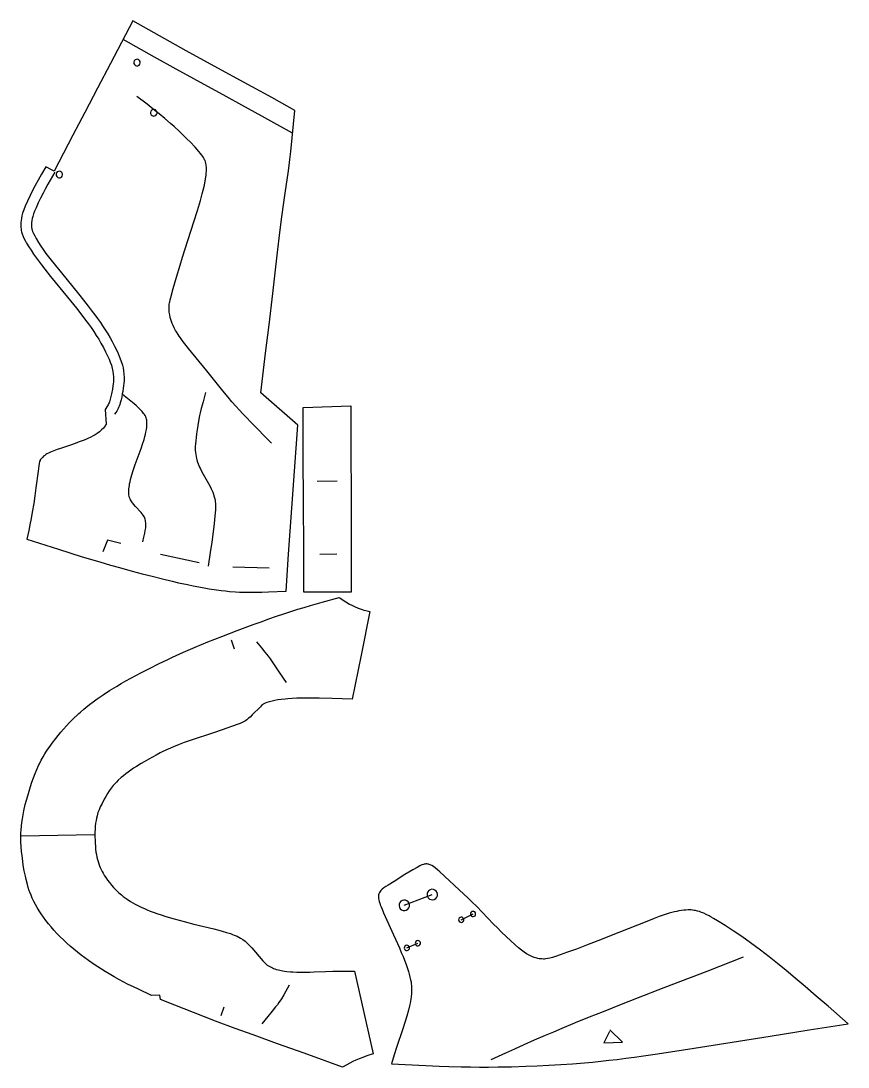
# Model space of a CAD drawing. Extents: x 1 to 315, y 1 to 916.
# Drawn here: x 1 to 315.4, y 1 to 398.5 of the extents above; entities that cross this region are included whole.
import ezdxf

# ---------------------------------------------------------------- set-up
doc = ezdxf.new("R2010")
doc.units = 0

msp = doc.modelspace()

# ---------------------------------------------------------------- linework, layer by layer
for points in [[(101.779686, 181.820313), (102.778122, 195.834061), (104.026245, 213.351242), (105.024689, 227.364914), (106.272812, 244.882111), (92.161484, 257.211792), (94.020157, 272.23233), (95.327736, 283.026093), (96.734451, 294.948364), (98.433205, 309.498596), (99.575783, 319.058899), (100.195625, 324.032715), (100.920235, 329.505554), (101.538826, 333.870148), (102.528824, 340.587341), (102.935699, 343.588806), (103.214684, 345.858521), (103.559685, 348.909302), (105.158981, 364.483032), (96.412964, 369.316956), (88.863358, 373.470062), (82.880157, 376.739594), (70.543434, 383.442566), (63.846638, 387.113678), (55.723591, 391.629303), (43.541641, 398.468506), (35.009922, 382.244751), (30.151327, 372.978821), (25.27914, 363.645233), (20.790468, 355.033112), (13.682265, 341.436096), (10.463672, 343.043427), (8.857578, 340.259766), (7.536094, 337.922028), (6.471719, 335.974609), (5.456406, 334.035767), (4.510859, 332.146393), (3.499766, 330.012878), (2.657734, 328.09906), (2.094844, 326.680603), (1.656953, 325.400848), (1.395312, 324.463043), (1.209922, 323.588654), (1.068672, 322.558899), (1.022812, 321.960938), (0.999766, 321.368195), (1.005156, 320.165619), (1.075781, 319.305145), (1.149219, 318.839844), (1.256562, 318.343109), (1.495234, 317.526398), (1.845859, 316.605774), (2.152031, 315.92453), (2.724062, 314.799988), (3.175937, 313.988281), (3.951484, 312.689911), (4.834375, 311.308105), (5.813437, 309.858887), (6.514375, 308.863281), (7.629844, 307.335846), (8.816875, 305.769836), (10.07164, 304.161072), (12.302656, 301.373505), (18.717344, 293.498108), (22.076717, 289.32843), (24.532734, 286.20047), (25.581015, 284.82373), (26.529375, 283.544922), (27.667421, 281.953674), (28.6975, 280.443756), (29.656717, 278.966705), (30.556328, 277.512421), (31.394531, 276.091156), (32.353046, 274.376648), (33.208828, 272.748047), (33.820076, 271.50351), (34.495781, 269.999451), (34.968281, 268.820923), (35.382187, 267.649689), (35.565235, 267.06015), (35.729454, 266.462799), (35.872421, 265.853668), (35.992107, 265.228729), (36.122498, 264.252899), (36.18742, 263.219055), (36.178982, 262.113983), (36.1325, 261.339355), (36.058514, 260.547272), (35.961639, 259.749908), (35.783905, 258.57077), (35.442108, 256.752258), (35.236015, 255.816238), (34.985859, 254.80867), (34.814686, 254.211945), (34.652733, 253.723511), (34.495937, 253.318588), (34.340076, 252.971954), (34.126404, 252.55835), (33.903282, 252.17218), (33.059765, 250.893661), (33.346718, 245.216949), (33.208359, 244.916473), (33.067032, 244.658035), (32.74992, 244.207565), (32.340076, 243.74585), (31.663671, 243.091949), (30.853983, 242.393982), (29.985937, 241.72319), (29.204687, 241.199448), (28.466249, 240.774765), (27.562889, 240.319916), (26.436014, 239.81163), (25.07836, 239.245697), (23.197968, 238.507263), (21.673124, 237.936249), (19.910313, 237.307175), (18.690155, 236.895065), (16.078827, 236.047409), (14.805547, 235.611404), (13.495078, 235.121948), (12.230781, 234.593201), (11.531875, 234.26413), (10.901796, 233.930618), (10.528281, 233.707809), (10.036094, 233.376083), (9.618437, 233.051712), (9.163125, 232.638824), (8.80625, 232.258896), (8.467969, 231.837646), (8.357344, 231.660782), (8.256328, 231.454834), (8.115781, 231.054993), (7.933125, 230.264923), (7.786016, 229.406799), (7.496328, 227.351242), (6.689375, 221.030228), (6.277344, 217.9814), (5.852109, 215.101944), (5.327656, 211.882339), (4.881094, 209.393982), (4.428281, 207.073273), (3.970859, 204.879456), (3.234062, 201.511169), (15.267265, 197.723114), (24.343281, 194.918671), (30.969843, 192.942657), (35.116405, 191.74765), (38.483124, 190.799911), (43.31242, 189.472961), (47.098282, 188.460312), (50.941013, 187.460068), (54.765469, 186.496643), (58.496407, 185.594604), (60.895153, 185.039291), (64.333672, 184.284134), (66.520699, 183.83226), (68.624687, 183.421555), (70.646561, 183.051483), (72.587265, 182.721878), (75.348511, 182.302887), (77.090935, 182.073349), (78.755859, 181.883194), (80.347496, 181.730774), (82.613281, 181.564758), (84.053513, 181.490936), (86.126091, 181.426163), (88.115776, 181.40625), (90.047104, 181.419144), (92.570702, 181.468201), (95.056404, 181.542267), (101.779686, 181.820313)], [(104.270699, 355.833191), (92.549919, 362.311462), (85.017342, 366.455231), (79.052422, 369.7146), (66.710938, 376.420227), (59.980312, 380.110077), (51.821873, 384.645233), (39.816719, 391.385223)], [(45.300388, 383.901154), (44.813984, 383.865082), (44.378437, 383.645538), (44.060078, 383.276001), (43.907341, 382.812897), (43.943516, 382.326477), (44.162968, 381.891022), (44.532497, 381.572571), (44.995701, 381.419922), (45.482109, 381.455994), (45.917656, 381.675537), (46.235935, 382.045074), (46.388672, 382.508209), (46.352577, 382.994598), (46.133045, 383.430084), (45.763592, 383.748505), (45.300388, 383.901154)], [(96.315155, 238.020386), (88.389061, 246.03038), (86.689293, 247.771317), (85.377495, 249.142654), (84.03109, 250.586243), (82.647812, 252.116394), (81.224922, 253.747498), (79.761948, 255.486954), (77.762497, 257.938354), (71.645546, 265.583344), (64.763435, 273.959137), (63.344452, 275.737793), (62.430389, 276.928589), (61.630936, 278.019135), (61.154919, 278.700928), (60.719841, 279.353821), (60.134998, 280.292664), (59.784451, 280.900604), (59.308201, 281.800385), (58.886951, 282.688965), (58.519218, 283.562805), (58.11031, 284.699066), (57.791485, 285.794373), (57.559765, 286.840302), (57.409138, 287.830383), (57.330547, 288.759674), (57.315388, 289.200317), (57.319687, 289.829437), (57.389999, 290.792114), (57.4757, 291.362976), (57.559219, 291.781403), (57.734138, 292.517578), (57.98156, 293.447021), (58.919609, 296.757507), (60.177422, 301.096954), (61.524296, 305.615692), (62.452419, 308.651093), (63.464451, 311.888275), (66.730858, 322.106934), (68.083595, 326.415161), (69.236252, 330.264679), (69.920464, 332.738831), (70.292419, 334.19397), (70.737808, 336.112732), (71.064217, 337.748047), (71.290154, 339.137329), (71.393906, 339.945313), (71.46656, 340.67157), (71.51281, 341.326569), (71.535156, 341.918121), (71.535156, 342.453186), (71.51461, 342.939056), (71.475151, 343.382813), (71.41851, 343.791473), (71.305153, 344.354431), (71.162811, 344.87851), (70.989372, 345.390686), (70.841095, 345.744446), (70.65258, 346.122345), (70.412109, 346.536804), (70.107658, 347.000061), (69.727417, 347.524445), (69.259377, 348.122345), (68.691559, 348.805847), (67.221016, 350.465698), (65.33297, 352.468262), (64.253983, 353.567566), (63.096718, 354.715942), (61.232811, 356.50351), (59.241795, 358.332245), (57.8582, 359.554138), (55.714607, 361.376617), (53.502655, 363.188202), (51.236954, 364.99115), (48.93203, 366.788025), (45.043438, 369.775238)], [(51.641403, 364.809906), (51.155079, 364.773651), (50.719532, 364.554291), (50.401173, 364.184753), (50.248436, 363.721466), (50.284607, 363.235229), (50.504063, 362.799591), (50.873592, 362.481323), (51.336796, 362.328522), (51.823124, 362.364594), (52.258671, 362.584137), (52.57703, 362.953674), (52.729763, 363.416931), (52.693672, 363.903198), (52.47414, 364.338806), (52.104607, 364.657104), (51.641403, 364.809906)], [(13.911094, 341.014771), (11.267656, 336.396179), (10.216093, 334.484985), (9.411562, 332.967346), (8.469531, 331.116638), (7.620781, 329.368347), (6.759219, 327.483429), (6.190625, 326.132568), (5.829453, 325.186096), (5.486719, 324.151306), (5.293359, 323.427643), (5.139453, 322.629517), (5.049219, 321.778656), (5.014453, 320.581726), (5.050937, 320.002411), (5.100703, 319.677887), (5.179843, 319.320862), (5.294531, 318.924438), (5.451094, 318.481476), (5.777734, 317.714752), (6.228672, 316.810944), (6.801719, 315.777802), (7.744141, 314.224457), (8.575859, 312.946228), (9.507265, 311.587097), (10.531562, 310.161163), (12.031094, 308.169373), (14.102656, 305.53006), (16.369843, 302.717804), (22.843046, 294.762878), (24.771563, 292.36618), (26.542109, 290.134125), (28.099844, 288.125549), (29.139452, 286.74881), (30.086952, 285.458832), (31.235312, 283.835693), (32.031483, 282.662415), (33.034843, 281.119293), (33.98, 279.593506), (34.86586, 278.09375), (35.691326, 276.628906), (36.63586, 274.859924), (37.321716, 273.491089), (37.946796, 272.144684), (38.37656, 271.138519), (38.644764, 270.464905), (39.13789, 269.101074), (39.361485, 268.405701), (39.566406, 267.697723), (39.832264, 266.606171), (40.039139, 265.470459), (40.176872, 264.281097), (40.23539, 263.028595), (40.206017, 261.706024), (40.140781, 260.79538), (40.045235, 259.875854), (39.924686, 258.959991), (39.70953, 257.620087), (39.551014, 256.767578), (39.304218, 255.58078), (39.062813, 254.54155), (38.764763, 253.407883), (38.555, 252.718201), (38.35289, 252.138824), (38.154453, 251.645157), (37.955936, 251.212891), (37.684998, 250.69249), (37.40625, 250.214447), (37.049923, 249.659134), (36.616249, 249.02562)], [(15.765625, 341.342651), (15.279219, 341.306549), (14.84375, 341.086945), (14.525391, 340.717499), (14.372656, 340.254303), (14.40875, 339.767975), (14.628281, 339.332489), (14.997734, 339.014069), (15.461016, 338.861328), (15.947266, 338.897491), (16.382813, 339.117035), (16.70125, 339.486481), (16.853985, 339.949677), (16.81789, 340.436005), (16.59828, 340.871552), (16.22875, 341.189911), (15.765625, 341.342651)], [(47.327888, 200.55452), (47.765858, 202.348511), (48.087421, 203.793198), (48.291172, 204.887177), (48.428204, 205.903748), (48.488907, 206.828674), (48.480312, 207.65921), (48.410858, 208.394455), (48.356094, 208.725861), (48.251873, 209.177338), (48.123123, 209.576401), (47.967342, 209.936325), (47.780857, 210.272736), (47.478123, 210.712341), (47.105156, 211.176239), (46.655701, 211.697968), (44.613045, 213.98172), (43.832031, 214.884293), (43.154922, 215.751633), (42.866951, 216.176407), (42.696873, 216.457489), (42.47789, 216.878113), (42.356171, 217.162491), (42.209061, 217.607178), (42.133904, 217.922501), (42.054531, 218.435928), (42.023201, 218.81218), (42.008595, 219.221161), (42.017185, 219.906403), (42.066326, 220.691238), (42.127422, 221.27655), (42.215469, 221.916321), (42.334061, 222.614441), (42.48711, 223.375), (42.678047, 224.202026), (42.910858, 225.099442), (43.18906, 226.071472), (43.691952, 227.664688), (44.475937, 229.951248), (46.67992, 235.999374), (47.278515, 237.693665), (47.837578, 239.414139), (48.167187, 240.583984), (48.36375, 241.400696), (48.529999, 242.207962), (48.712811, 243.294296), (48.81617, 244.097183), (48.886169, 244.870544), (48.918671, 245.597336), (48.909607, 246.260223), (48.855232, 246.844131), (48.792263, 247.191635), (48.656876, 247.665466), (48.470779, 248.10054), (48.232422, 248.51741), (47.940235, 248.93663), (47.592655, 249.378662), (47.040779, 250.022491), (46.559921, 250.544525), (46.020935, 251.097961), (45.423122, 251.681091), (44.766094, 252.291794), (44.049686, 252.928116), (42.187576, 254.492188), (39.570702, 256.595856)], [(71.216637, 257.253052), (70.223511, 253.748123), (69.551483, 251.196014), (69.175079, 249.62999), (68.938515, 248.567337), (68.506638, 246.394989), (68.221405, 244.755539), (67.971092, 243.147415), (67.757027, 241.607254), (67.58078, 240.171326), (67.443825, 238.876083), (67.34742, 237.746017), (67.291641, 236.758667), (67.276871, 235.879288), (67.289688, 235.336166), (67.343048, 234.560226), (67.437263, 233.800461), (67.572968, 233.023743), (67.753906, 232.215546), (67.902885, 231.65773), (68.173668, 230.790695), (68.388435, 230.191238), (68.632889, 229.573669), (68.908829, 228.93718), (69.218361, 228.281174), (69.561562, 227.605698), (70.322655, 226.215698), (72.297813, 222.773193), (72.802734, 221.826324), (73.362183, 220.664139), (73.597893, 220.124603), (73.903671, 219.364365), (74.159843, 218.660461), (74.375076, 218.009369), (74.712654, 216.835312), (74.835075, 216.24585), (74.896797, 215.819443), (74.956482, 215.093903), (74.972343, 214.531799), (74.957344, 213.535461), (74.919609, 212.748505), (74.732422, 210.359756), (74.434059, 207.510223), (74.052261, 204.378738), (73.521248, 200.486404), (72.939606, 196.55719), (72.123123, 191.289764)], [(108.548279, 181.40593), (108.487183, 197.000229), (108.410782, 216.493118), (108.349609, 232.087494), (108.273125, 251.58046), (126.45578, 252.241791), (126.468277, 236.500458), (126.483978, 216.823822), (126.496559, 201.082489), (126.512184, 181.40593), (108.548279, 181.40593)], [(121.266563, 223.576172), (113.571404, 223.449768)], [(38.948048, 199.884064), (33.910156, 201.243118), (32.136562, 196.797256)], [(68.697029, 192.591171), (54.089062, 195.789444)], [(121.090469, 195.913116), (114.673042, 195.785858)], [(95.340385, 190.504288), (81.61422, 190.877106)], [(123.290154, 1), (108.611794, 6.232734), (98.574997, 9.8325), (89.245155, 13.214531), (82.480545, 15.703984), (75.027885, 18.491718), (66.614449, 21.699297), (59.458672, 24.483906), (54.070625, 26.642187), (53.81242, 28.33), (50.609844, 28.246016), (45.641796, 30.555702), (43.74789, 31.466562), (41.824764, 32.419998), (39.864452, 33.427578), (38.533123, 34.134922), (36.499607, 35.254608), (35.12336, 36.041485), (33.034763, 37.283749), (31.629921, 38.154373), (30.218359, 39.059921), (28.8025, 40.000938), (26.676796, 41.480625), (25.262421, 42.51289), (23.856092, 43.579529), (22.463282, 44.677422), (21.089687, 45.803593), (19.74078, 46.954998), (18.422266, 48.128513), (17.139687, 49.321327), (15.898593, 50.530312), (14.704609, 51.752499), (13.562656, 52.984688), (12.474766, 54.223591), (11.442344, 55.465778), (10.466719, 56.707809), (9.549218, 57.946171), (8.691172, 59.177422), (7.894063, 60.398045), (7.159141, 61.604687), (6.487734, 62.793983), (5.880078, 63.964138), (5.331875, 65.121635), (4.837187, 66.274452), (4.390625, 67.430702), (4.183672, 68.012733), (3.798672, 69.189529), (3.447656, 70.389999), (2.972734, 72.253204), (2.682188, 73.548828), (2.276172, 75.582733), (1.911094, 77.701874), (1.694609, 79.146172), (1.416797, 81.335861), (1.266562, 82.797264), (1.1, 84.967812), (1.031875, 86.386642), (1, 88.460701), (1.028125, 89.821167), (1.097734, 91.177887), (1.210469, 92.542809), (1.367891, 93.927963), (1.571797, 95.345314), (1.82375, 96.80687), (2.125391, 98.324684), (2.673828, 100.72789), (3.099922, 102.402809), (3.569531, 104.114449), (4.078125, 105.844215), (4.621484, 107.57328), (5.195078, 109.28289), (5.794687, 110.954292), (6.415781, 112.568901), (7.053906, 114.107811), (7.70625, 115.557732), (8.038203, 116.251167), (8.716016, 117.583122), (9.415078, 118.852188), (10.138828, 120.071014), (10.511015, 120.66539), (11.278125, 121.83242), (12.078437, 122.980469), (12.915312, 124.122337), (14.24664, 125.850624), (15.188046, 127.022728), (16.173203, 128.207031), (17.202265, 129.399216), (18.275312, 130.594833), (19.392578, 131.789444), (21.151875, 133.569916), (22.380547, 134.742661), (23.011797, 135.32312), (23.654219, 135.898987), (24.973047, 137.035461), (25.649843, 137.596558), (27.038593, 138.70578), (28.475546, 139.79953), (29.961718, 140.879837), (32.286171, 142.479996), (34.728436, 144.062424), (37.292419, 145.63414), (39.070232, 146.679062), (40.897888, 147.720779), (42.769062, 148.757813), (44.677654, 149.788361), (46.617264, 150.810623), (49.57164, 152.325073), (53.561874, 154.300079), (56.56953, 155.742111), (58.592575, 156.689453), (62.756172, 158.577972), (67.187889, 160.5), (72.021797, 162.505539), (77.383591, 164.641174), (83.212105, 166.881088), (89.259605, 169.127029), (92.285469, 170.220383), (95.270157, 171.277191), (98.181557, 172.284683), (100.987656, 173.230148), (103.664452, 174.104446), (106.219215, 174.912338), (108.667267, 175.662186), (111.023827, 176.362259), (115.523438, 177.646088), (121.967888, 179.40593), (124.478279, 177.789841), (125.874062, 176.91835), (126.738434, 176.432892), (127.744606, 175.943985), (129.162811, 175.342422), (129.917572, 175.05632), (130.662582, 174.800705), (131.373825, 174.586716), (132.053741, 174.408508), (133.675629, 174.052185), (130.300232, 157.438278), (126.924919, 140.824295), (119.273827, 141.071396), (114.424294, 141.180069), (112.131485, 141.205002), (109.949448, 141.205078), (107.885933, 141.178986), (105.946327, 141.125473), (104.136246, 141.04335), (102.461014, 140.931641), (101.421791, 140.840149), (99.983047, 140.677109), (98.688828, 140.487732), (97.537109, 140.280472), (96.526093, 140.063583), (95.393745, 139.773819), (94.503357, 139.501083), (93.82328, 139.242661), (93.401093, 139.030472), (93.140312, 138.868118), (92.882965, 138.681717), (92.478745, 138.342575), (92.018906, 137.912735), (88.894844, 134.783981), (88.085388, 134.001633), (87.541794, 133.505936), (86.870705, 132.950302), (86.381088, 132.596329), (85.88047, 132.282104), (85.160469, 131.903351), (84.345467, 131.546402), (83.192184, 131.108505), (77.480934, 129.116562), (74.241486, 128.014603), (65.718277, 125.198669), (63.016483, 124.26062), (61.155388, 123.577812), (58.938747, 122.699059), (56.917656, 121.814919), (54.964687, 120.877495), (53.97414, 120.373589), (52.425625, 119.556953), (49.62281, 118.013512), (47.866249, 117.002266), (46.692421, 116.304138), (44.96172, 115.235153), (43.847969, 114.51609), (42.781952, 113.798279), (41.777187, 113.087265), (40.838593, 112.385155), (39.962891, 111.69062), (39.146717, 111.002495), (38.025936, 109.978905), (37.342579, 109.300385), (36.706093, 108.62336), (36.112888, 107.946327), (35.296482, 106.927963), (34.557968, 105.905075), (33.886562, 104.880234), (33.271641, 103.856483), (32.702732, 102.836952), (31.827734, 101.155235), (31.173359, 99.819527), (30.717421, 98.785309), (30.302265, 97.686485), (29.937735, 96.490234), (29.727968, 95.622345), (29.548046, 94.686798), (29.400858, 93.674454), (29.287498, 92.588516), (29.206797, 91.445229), (29.15789, 90.261169), (29.141796, 88.444763), (29.167656, 87.231247), (29.221718, 86.03508), (29.302734, 84.872658), (29.409843, 83.760857), (29.54203, 82.712341), (29.699062, 81.725075), (29.880859, 80.793358), (30.087109, 79.911171), (30.317734, 79.072968), (30.572655, 78.272736), (30.851719, 77.504845), (31.154764, 76.763359), (31.481483, 76.04258), (31.831797, 75.337418), (32.205078, 74.646484), (32.805702, 73.635155), (33.232185, 72.976715), (33.908829, 72.011093), (34.627186, 71.07), (35.384453, 70.150932), (36.179764, 69.252106), (36.734764, 68.663361), (37.611404, 67.795074), (38.229374, 67.2257), (39.213749, 66.384766), (39.912422, 65.832497), (40.648281, 65.28656), (41.424141, 64.746407), (42.664452, 63.94828), (43.541172, 63.425312), (44.456875, 62.910934), (45.410545, 62.405937), (46.910313, 61.668201), (47.955235, 61.190701), (49.035076, 60.725937), (50.149063, 60.274609), (51.294765, 59.837109), (53.064922, 59.205467), (54.273827, 58.799999), (56.121407, 58.214062), (59.2607, 57.292263), (63.053356, 56.267498), (66.760307, 55.328514), (74.37281, 53.476093), (76.207886, 53.009686), (77.501167, 52.662342), (79.130547, 52.190544), (80.667892, 51.694218), (81.40406, 51.430622), (82.118126, 51.153046), (83.147575, 50.70406), (83.805779, 50.378906), (84.44117, 50.029686), (85.350937, 49.454685), (86.208359, 48.811016), (86.752419, 48.346485), (87.276482, 47.859219), (88.028671, 47.096485), (88.745392, 46.310154), (91.554764, 43.021248), (92.977966, 41.402264), (93.796249, 40.528748), (94.344376, 40.012966), (94.656563, 39.76125), (95.096954, 39.456638), (95.610229, 39.149609), (96.071251, 38.901951), (96.616173, 38.645), (97.034058, 38.471951), (97.501328, 38.299999), (98.022888, 38.131405), (98.917496, 37.889217), (99.961166, 37.666405), (101.155388, 37.468906), (102.024765, 37.353436), (103.421249, 37.2075), (104.4039, 37.130001), (105.938042, 37.046719), (106.99086, 37.014687), (108.598045, 37.005077), (110.771088, 37.057655), (112.416954, 37.130779), (116.838982, 37.364529), (119.600853, 37.461639), (122.900154, 37.498985), (127.832344, 37.465389), (131.348129, 21.773907), (134.863907, 6.0825), (132.503357, 5.249609), (131.003662, 4.699609), (129.613281, 4.157031), (128.338593, 3.617578), (127.149529, 3.069219), (126.014839, 2.500312), (124.912262, 1.909141), (123.290154, 1)], [(82.195854, 159.828979), (81.012733, 163.219528)], [(90.553986, 162.532959), (92.46312, 160.253128), (93.757339, 158.674606), (94.942032, 157.174759), (95.783829, 156.050781), (97.07695, 154.205856), (99.34922, 150.802658), (101.808357, 147.171722)], [(29.104452, 89.175308), (15.089999, 88.930626), (1.075547, 88.686012)], [(141.820465, 2.279922), (154.897568, 1.611641), (159.954834, 1.3875), (163.636642, 1.247031), (168.371017, 1.105937), (171.836868, 1.037422), (175.294769, 1.001719), (178.803741, 0.999844), (182.422653, 1.0325), (187.519836, 1.13125), (192.981873, 1.296641), (197.272339, 1.468906), (201.685226, 1.685937), (206.181015, 1.951172), (210.720306, 2.267656), (215.26828, 2.638906), (218.311325, 2.918906), (221.380936, 3.22664), (224.492111, 3.563594), (227.660233, 3.931328), (230.900467, 4.331328), (234.228119, 4.765), (237.658356, 5.233984), (243.0289, 6.006562), (248.677567, 6.858984), (254.560623, 7.776484), (268.923889, 10.082343), (285.79718, 12.797812), (300.606171, 15.141796), (315.428192, 17.468594), (307.848419, 24.084297), (303.335144, 28.00164), (299.141876, 31.60828), (295.350372, 34.82164), (291.877167, 37.707577), (288.597015, 40.369061), (285.386169, 42.907497), (282.170624, 45.380154), (280.234589, 46.831562), (278.291962, 48.257656), (275.03656, 50.574844), (271.781403, 52.797344), (268.657898, 54.841248), (265.824829, 56.607029), (264.330292, 57.491562), (263.437653, 57.997185), (262.623657, 58.438515), (261.531952, 58.9925), (260.570068, 59.434296), (259.709595, 59.782967), (258.922089, 60.058044), (258.179535, 60.278515), (257.455933, 60.45578), (256.973267, 60.54953), (256.232971, 60.651875), (255.719208, 60.693516), (255.182022, 60.71328), (254.614914, 60.710545), (253.694061, 60.662731), (253.02507, 60.600468), (251.932968, 60.456875), (251.144211, 60.324219), (250.305389, 60.159218), (249.41539, 59.959606), (248.473038, 59.723125), (247.477188, 59.447422), (245.88031, 58.955311), (244.745544, 58.572109), (243.553268, 58.146404), (241.65538, 57.433514), (238.915695, 56.357498), (228.342804, 52.112888), (220.272491, 48.942966), (216.026321, 47.307186), (212.163513, 45.846485), (208.777649, 44.596794), (205.957489, 43.592499), (204.158752, 42.986015), (203.050156, 42.642811), (202.103516, 42.386013), (201.278351, 42.207344), (200.534683, 42.098438), (200.064285, 42.060547), (199.600784, 42.047421), (198.906479, 42.071404), (198.444061, 42.115391), (197.981949, 42.181171), (197.520081, 42.268204), (197.058121, 42.375782), (196.134369, 42.650234), (195.208588, 43.001015), (194.737183, 43.21172), (194.250458, 43.455078), (193.740784, 43.73867), (193.200775, 44.069763), (192.317184, 44.671482), (191.322815, 45.421326), (190.192657, 46.343826), (188.923508, 47.441013), (187.069839, 49.120075), (185.60257, 50.496014), (183.608826, 52.419685), (182.129608, 53.883827), (180.695618, 55.3325), (174.141556, 62.087498), (172.522568, 63.700935), (170.953125, 65.226639), (167.6371, 68.357735), (160.250229, 75.185471), (159.349915, 75.974609), (158.593674, 76.58609), (157.807892, 77.155548), (157.174133, 77.550545), (156.549683, 77.86586), (156.244919, 77.986252), (155.946396, 78.078354), (155.652023, 78.141953), (155.358826, 78.177109), (154.914139, 78.177185), (154.610153, 78.142342), (154.296631, 78.079918), (153.970627, 77.990158), (153.451096, 77.804527), (152.686554, 77.46273), (151.584991, 76.882027), (149.99382, 75.956169), (146.957581, 74.113205), (142.831711, 71.569527), (140.548126, 70.131485), (139.715469, 69.576714), (138.98172, 69.052345), (138.354599, 68.553589), (137.841797, 68.076012), (137.566406, 67.766716), (137.247345, 67.31086), (137.030701, 66.85672), (136.904678, 66.395386), (136.865158, 66.079376), (136.863983, 65.586479), (136.921875, 65.062737), (137.030075, 64.503044), (137.184372, 63.90781), (137.380615, 63.277733), (137.614914, 62.613514), (137.883286, 61.915936), (138.288284, 60.933826), (138.888351, 59.560078), (142.663361, 51.237343), (144.869064, 46.248047), (145.605316, 44.525311), (146.246948, 42.975079), (146.799606, 41.583435), (147.42218, 39.921482), (147.821091, 38.780388), (148.288742, 37.340782), (148.607727, 36.283672), (148.898041, 35.220703), (149.146713, 34.13578), (149.283051, 33.392498), (149.391251, 32.627655), (149.467499, 31.836327), (149.507965, 31.013906), (149.513596, 30.589609), (149.493271, 29.711718), (149.430618, 28.794531), (149.327499, 27.839687), (149.185852, 26.849531), (148.905777, 25.302422), (148.676788, 24.232889), (148.27507, 22.576563), (147.641327, 20.281952), (146.918045, 17.91836), (146.144211, 15.543047), (143.764999, 8.457812), (142.881332, 5.697031), (141.820465, 2.279922), (141.820465, 2.279922)], [(159.358353, 66.734688), (159.207031, 67.341873), (158.875458, 67.872498), (158.396088, 68.274765), (157.815933, 68.50914), (157.191711, 68.552811), (156.584534, 68.401405), (156.053909, 68.069839), (155.651642, 67.590469), (155.417267, 67.010307), (155.373596, 66.386093), (155.524994, 65.778908), (155.856552, 65.248283), (156.335938, 64.846016), (156.916092, 64.611641), (157.540314, 64.56797), (158.147491, 64.719376), (158.678116, 65.050934), (159.080307, 65.530312), (159.314758, 66.110466), (159.358353, 66.734688)], [(148.709991, 62.656872), (148.558594, 63.264061), (148.226944, 63.794685), (147.74765, 64.196953), (147.167419, 64.431328), (146.543274, 64.474998), (145.936096, 64.323593), (145.405472, 63.992031), (145.003281, 63.512653), (144.768906, 62.932499), (144.725235, 62.308281), (144.876556, 61.701092), (145.208206, 61.170467), (145.6875, 60.7682), (146.267654, 60.533825), (146.891876, 60.490234), (147.498978, 60.64156), (148.029678, 60.973125), (148.43187, 61.452499), (148.666321, 62.032654), (148.709991, 62.656872)], [(146.717575, 62.482578), (157.366013, 66.560387)], [(173.857803, 59.249607), (173.748672, 59.624294), (173.504364, 59.928513), (173.162262, 60.116169), (172.774445, 60.158672), (172.399918, 60.04953), (172.095551, 59.805233), (171.907883, 59.463203), (171.865387, 59.07531), (171.974609, 58.700703), (172.218826, 58.396404), (172.560928, 58.208828), (172.948746, 58.166248), (173.323349, 58.275467), (173.627655, 58.519688), (173.815384, 58.861797), (173.857803, 59.249607)], [(169.373352, 57.051952), (169.264221, 57.42664), (169.019989, 57.730858), (168.677887, 57.918594), (168.289993, 57.961014), (167.915466, 57.851875), (167.611084, 57.607578), (167.423431, 57.265545), (167.381012, 56.877655), (167.490158, 56.503124), (167.734375, 56.19875), (168.076477, 56.011169), (168.464371, 55.968594), (168.838898, 56.077888), (169.143204, 56.322029), (169.330933, 56.664139), (169.373352, 57.051952)], [(168.377182, 56.964844), (172.861633, 59.162498)], [(147.720627, 46.284607), (151.913437, 48.070702)], [(152.909683, 48.15781), (152.800461, 48.532421), (152.556244, 48.836639), (152.214218, 49.024372), (151.826324, 49.066875), (151.451721, 48.957657), (151.147415, 48.71336), (150.959763, 48.371326), (150.917267, 47.983513), (151.026474, 47.608906), (151.270706, 47.304531), (151.612808, 47.116951), (152.000626, 47.074451), (152.375229, 47.18367), (152.679535, 47.427811), (152.867188, 47.76992), (152.909683, 48.15781)], [(148.716797, 46.371796), (148.607574, 46.746326), (148.363358, 47.050625), (148.02124, 47.238281), (147.633438, 47.280781), (147.25882, 47.171562), (146.954529, 46.927422), (146.766876, 46.585312), (146.724365, 46.197422), (146.833588, 45.822811), (147.077805, 45.518593), (147.419846, 45.33086), (147.807724, 45.288437), (148.182343, 45.397575), (148.486633, 45.641796), (148.67421, 45.983826), (148.716797, 46.371796)], [(275.543915, 42.730232), (261.708435, 37.374218), (245.376877, 31.077108), (235.614059, 27.279219), (229.227417, 24.768358), (222.330856, 22.031563), (217.016632, 19.901327), (211.735535, 17.761328), (206.627029, 15.662734), (203.386169, 14.311953), (200.323975, 13.016953), (196.077026, 11.184609), (192.181244, 9.46414), (188.561325, 7.831328), (185.142029, 6.2625), (179.684677, 3.724609)], [(102.926559, 32.119373), (101.736328, 29.822344), (100.938354, 28.388124), (100.063042, 26.955858), (99.09156, 25.528906), (98.472183, 24.680859), (97.834839, 23.843281), (96.537575, 22.213671), (94.832573, 20.161718), (92.539215, 17.484062)], [(78.151405, 23.787889), (76.936562, 20.434921)], [(224.743042, 14.567656), (222.574768, 10.227968), (229.650314, 10.486172), (224.876709, 15.120703)]]:
    msp.add_lwpolyline(points)

doc.saveas('drawing.dxf')
